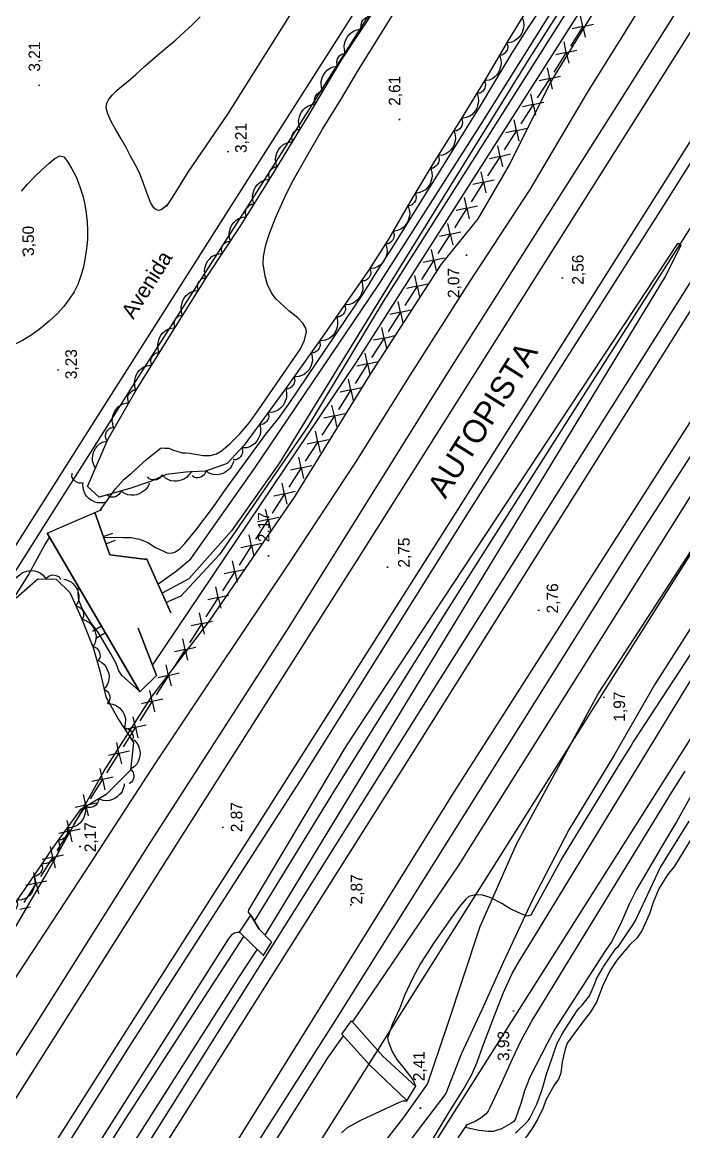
# Model space of a CAD drawing. Extents: x 731654 to 732244, y 4380181 to 4381208.
# Drawn here: x 731731.4 to 731817.4, y 4380380.2 to 4380524.4 of the extents above; entities that cross this region are included whole.
import ezdxf

# ---------------------------------------------------------------- set-up
doc = ezdxf.new("R2010")
doc.units = 0
doc.linetypes.add('DASHED', pattern=[0])
doc.linetypes.add('HIDDEN', pattern=[0])
doc.layers.get('0').update_dxf_attribs({"linetype": 'CONTINUOUS'})
for name, color, linetype in [('1', 7, 'CONTINUOUS'), ('14', 7, 'CONTINUOUS'), ('2', 7, 'CONTINUOUS'), ('24', 7, 'CONTINUOUS'), ('25', 7, 'CONTINUOUS'), ('33', 7, 'CONTINUOUS'), ('39', 7, 'CONTINUOUS'), ('40', 7, 'CONTINUOUS'), ('44', 7, 'CONTINUOUS'), ('48', 7, 'CONTINUOUS'), ('50', 7, 'CONTINUOUS'), ('53', 7, 'CONTINUOUS'), ('8', 7, 'CONTINUOUS'), ('9', 7, 'CONTINUOUS'), ('PATTERN_CLASS', 7, 'CONTINUOUS')]:
    doc.layers.add(name, color=color, linetype=linetype)

msp = doc.modelspace()

# ---------------------------------------------------------------- linework, layer by layer
at = {"layer": '1', "color": 0, "linetype": 'CONTINUOUS'}
for p, q in [((731734.65, 4380458), (731746.71, 4380437.4)), ((731741.96, 4380457.58), (731743.21, 4380458.03)), ((731742.29, 4380456.64), (731743.55, 4380457.09)), ((731741.73, 4380445.91), (731740.58, 4380445.24)), ((731748.89, 4380439.52), (731746.47, 4380445.69)), ((731742.23, 4380445.06), (731741.08, 4380444.38)), ((731759.66, 4380406.16), (731762.74, 4380403.2))]:
    msp.add_line(p, q, dxfattribs=at)
for points in [[(731854.83, 4380665.66), (731847.34, 4380653.67), (731836.62, 4380636.32), (731823.59, 4380615.62), (731813.37, 4380599.75), (731798.78, 4380576.92), (731790.48, 4380563.66), (731779.13, 4380545.71), (731770.01, 4380531.44), (731758.11, 4380512.44), (731752.96, 4380504.9), (731750.91, 4380501.64), (731750.13, 4380500.44)], [(731859.61, 4380659.98), (731852.18, 4380648.29), (731841.24, 4380631.07), (731828.3, 4380610.6), (731818.84, 4380595.56), (731801.87, 4380568.84), (731783.9, 4380540.41), (731763.03, 4380507.62), (731741.55, 4380473.76), (731716.76, 4380434.67), (731700, 4380408.23)], [(731700, 4380405.09), (731708.04, 4380417.79), (731720.98, 4380437.98), (731734.24, 4380458.89), (731746.57, 4380478.36), (731760.46, 4380500.05), (731776.88, 4380525.96), (731787.31, 4380542.46), (731799.33, 4380561.19), (731810.85, 4380579.59), (731823.7, 4380600.09), (731835.74, 4380619.26), (731848.88, 4380639.52), (731861.13, 4380659.03)], [(731750.29, 4380500.66), (731749.84, 4380500.29), (731749.49, 4380500.04), (731749.16, 4380499.92), (731748.84, 4380500.01), (731748.51, 4380500.3), (731748.15, 4380500.91), (731747.76, 4380501.88), (731747.37, 4380502.96), (731747, 4380503.94), (731746.6, 4380504.9), (731746.09, 4380505.91), (731745.51, 4380506.98), (731744.92, 4380508.11), (731744.29, 4380509.26), (731743.6, 4380510.41), (731742.98, 4380511.51), (731742.53, 4380512.48), (731742.33, 4380513.27), (731742.41, 4380513.88), (731742.7, 4380514.4), (731743.14, 4380514.96), (731743.7, 4380515.53), (731744.38, 4380516.09), (731745.2, 4380516.76), (731746.2, 4380517.63), (731747.37, 4380518.69), (731748.71, 4380519.85), (731750.09, 4380521.02), (731751.38, 4380522.12), (731752.53, 4380523.15), (731753.54, 4380524.11), (731754.56, 4380525.09)], [(731731.32, 4380502.44), (731732.12, 4380503.37), (731733.02, 4380504.32), (731733.96, 4380505.21), (731734.87, 4380506.03), (731735.67, 4380506.69), (731736.32, 4380507.05), (731736.83, 4380506.92), (731737.32, 4380506.32), (731737.89, 4380505.36), (731738.46, 4380504.21), (731738.93, 4380503.03), (731739.29, 4380501.86), (731739.55, 4380500.71), (731739.73, 4380499.59), (731739.85, 4380498.48), (731739.91, 4380497.35), (731739.89, 4380496.19), (731739.8, 4380495.01), (731739.62, 4380493.82), (731739.37, 4380492.62), (731739.05, 4380491.44), (731738.65, 4380490.34), (731738.16, 4380489.35), (731737.55, 4380488.42), (731736.82, 4380487.48), (731735.95, 4380486.52), (731734.95, 4380485.56), (731733.85, 4380484.64), (731732.7, 4380483.8), (731731.47, 4380483.06), (731730.17, 4380482.41)], [(731750.73, 4380447.67), (731747.63, 4380454.63), (731747.26, 4380454.65), (731742.8, 4380455.21), (731740.85, 4380460.71)], [(731763.79, 4380404.93), (731762.22, 4380406.57), (731761.14, 4380408.37)], [(731700, 4380313.59), (731758.32, 4380405.41), (731758.75, 4380405.93), (731759, 4380406.1), (731759.33, 4380406.17), (731759.66, 4380406.16)], [(731761.96, 4380403.95), (731761.32, 4380403.05), (731759.59, 4380400.42), (731726.13, 4380347.77), (731720.42, 4380338.6), (731706.33, 4380316.71), (731706.34, 4380316.71), (731700, 4380306.79)], [(731782.51, 4380386.17), (731778.28, 4380390.07), (731774.21, 4380394.64)], [(731772.96, 4380392.92), (731776.59, 4380388.89), (731781.39, 4380384.29)]]:
    msp.add_lwpolyline(points, dxfattribs=at)
at = {"layer": '14', "color": 0, "linetype": 'CONTINUOUS'}
for points in [[(731890.96, 4380638.24), (731873.46, 4380610.4), (731849.88, 4380572.96), (731820.37, 4380526.54), (731800.62, 4380495.25), (731775.15, 4380454.89), (731750.17, 4380415.56), (731726.58, 4380378.33), (731704.44, 4380343.53), (731700, 4380336.54)], [(731700, 4380322.36), (731714.43, 4380345.08), (731733.32, 4380375.02), (731744.82, 4380393.08), (731762.01, 4380420.04), (731787.2, 4380459.75), (731812.97, 4380500.63), (731835.4, 4380536.19), (731865.25, 4380583.42), (731881.52, 4380609.04), (731896.43, 4380632.86)], [(731700, 4380299.34), (731709.73, 4380314.49), (731744.78, 4380370.23), (731782.48, 4380429.97), (731825.22, 4380498.01), (731872.8, 4380573.39), (731905.61, 4380624.96)], [(731700.57, 4380286.32), (731716.75, 4380311.8), (731751.79, 4380366.81), (731787.58, 4380424.44), (731832.13, 4380494.25), (731879.71, 4380569.63), (731912.51, 4380621.17)]]:
    msp.add_lwpolyline(points, dxfattribs=at)
at = {"layer": '2', "color": 0, "linetype": 'CONTINUOUS'}
for p, q in [((731734.65, 4380458), (731741.76, 4380461.11)), ((731748.89, 4380439.52), (731746.71, 4380437.4)), ((731759.66, 4380406.16), (731761.14, 4380408.37)), ((731763.79, 4380404.93), (731762.67, 4380403.09)), ((731772.96, 4380392.92), (731774.21, 4380394.64)), ((731782.56, 4380386.26), (731781.32, 4380384.17)), ((731788.07, 4380379.44), (731789.28, 4380381.23))]:
    msp.add_line(p, q, dxfattribs=at)
at = {"layer": '24', "color": 0, "linetype": 'CONTINUOUS'}
msp.add_lwpolyline([(731818.66, 4380418.88), (731816.15, 4380414.73), (731815.24, 4380413.61), (731814.18, 4380411.87), (731813.43, 4380410.17), (731812.91, 4380408.55), (731811.9, 4380406.34), (731811.24, 4380405.41), (731810.32, 4380404.48), (731808.65, 4380402.55), (731807.77, 4380401.16), (731806.85, 4380399.25), (731806, 4380397.09), (731805.19, 4380395.73), (731803.99, 4380394.19), (731802.23, 4380391.75), (731801.96, 4380390.98), (731801.55, 4380389.32), (731801.38, 4380387.85), (731801.07, 4380387.05), (731800.54, 4380386.27), (731799.42, 4380384.36), (731799.08, 4380383.36), (731798.37, 4380381.81), (731797.59, 4380380.55), (731796.35, 4380378.85)], dxfattribs=at)
at = {"layer": '25', "color": 0, "linetype": 'HIDDEN'}
for points in [[(731876.02, 4380644.56), (731863.89, 4380624.54), (731847.81, 4380599.71), (731832.6, 4380575.56), (731818.53, 4380553.08), (731797.28, 4380519.69), (731779.45, 4380490.88), (731764.84, 4380467.15), (731758.61, 4380458.31), (731753.06, 4380452.1), (731749.6, 4380450.2)], [(731761.59, 4380407.62), (731772.04, 4380424.62), (731786.92, 4380448.44), (731804.64, 4380476.33), (731820.09, 4380500.59), (731839.54, 4380531.11), (731858.12, 4380560.65), (731879.51, 4380594.3), (731900.64, 4380627.34)], [(731700, 4380310.88), (731711.65, 4380329.15), (731744.88, 4380381.96), (731760.22, 4380405.62)]]:
    msp.add_lwpolyline(points, dxfattribs=at)
at = {"layer": '33', "color": 0, "linetype": 'CONTINUOUS'}
for p, q in [((731804.25, 4380523.83), (731803.95, 4380525.21)), ((731804.25, 4380523.83), (731802.64, 4380521.3)), ((731804.25, 4380523.83), (731802.87, 4380523.53)), ((731804.25, 4380523.83), (731805.63, 4380524.14)), ((731804.25, 4380523.83), (731804.56, 4380522.45)), ((731802.1, 4380520.46), (731801.8, 4380521.84)), ((731802.1, 4380520.46), (731800.49, 4380517.93)), ((731802.1, 4380520.46), (731800.72, 4380520.16)), ((731802.1, 4380520.46), (731803.48, 4380520.77)), ((731802.1, 4380520.46), (731802.41, 4380519.08)), ((731799.95, 4380517.09), (731799.64, 4380518.47)), ((731799.95, 4380517.09), (731801.33, 4380517.39)), ((731799.95, 4380517.09), (731798.33, 4380514.56)), ((731799.95, 4380517.09), (731798.57, 4380516.78)), ((731799.95, 4380517.09), (731800.25, 4380515.71)), ((731797.8, 4380513.72), (731797.49, 4380515.1)), ((731797.8, 4380513.72), (731796.18, 4380511.19)), ((731797.8, 4380513.72), (731796.42, 4380513.41)), ((731797.8, 4380513.72), (731799.18, 4380514.02)), ((731797.8, 4380513.72), (731798.1, 4380512.34)), ((731795.64, 4380510.35), (731795.34, 4380511.73)), ((731795.64, 4380510.35), (731794.03, 4380507.82)), ((731795.64, 4380510.35), (731794.26, 4380510.04)), ((731795.64, 4380510.35), (731797.03, 4380510.65)), ((731795.64, 4380510.35), (731795.95, 4380508.96)), ((731793.49, 4380506.97), (731793.19, 4380508.36)), ((731793.49, 4380506.97), (731794.87, 4380507.28)), ((731793.49, 4380506.97), (731791.88, 4380504.45)), ((731793.49, 4380506.97), (731792.11, 4380506.67)), ((731793.49, 4380506.97), (731793.8, 4380505.59)), ((731791.34, 4380503.6), (731791.03, 4380504.98)), ((731791.34, 4380503.6), (731789.73, 4380501.07)), ((731791.34, 4380503.6), (731789.96, 4380503.3)), ((731791.34, 4380503.6), (731792.72, 4380503.91)), ((731791.34, 4380503.6), (731791.64, 4380502.22)), ((731789.19, 4380500.23), (731788.88, 4380501.61)), ((731789.19, 4380500.23), (731787.57, 4380497.7)), ((731789.19, 4380500.23), (731787.81, 4380499.93)), ((731789.19, 4380500.23), (731790.57, 4380500.54)), ((731789.19, 4380500.23), (731789.49, 4380498.85)), ((731787.03, 4380496.86), (731786.73, 4380498.24)), ((731787.03, 4380496.86), (731788.42, 4380497.16)), ((731787.03, 4380496.86), (731785.42, 4380494.33)), ((731787.03, 4380496.86), (731785.65, 4380496.55)), ((731787.03, 4380496.86), (731787.34, 4380495.48)), ((731784.88, 4380493.49), (731784.58, 4380494.87)), ((731784.88, 4380493.49), (731783.27, 4380490.96)), ((731784.88, 4380493.49), (731783.5, 4380493.18)), ((731784.88, 4380493.49), (731786.26, 4380493.79)), ((731784.88, 4380493.49), (731785.19, 4380492.11)), ((731782.73, 4380490.12), (731782.43, 4380491.5)), ((731782.73, 4380490.12), (731781.12, 4380487.59)), ((731782.73, 4380490.12), (731781.35, 4380489.81)), ((731782.73, 4380490.12), (731784.11, 4380490.42)), ((731782.73, 4380490.12), (731783.03, 4380488.74)), ((731780.58, 4380486.74), (731780.27, 4380488.13)), ((731780.58, 4380486.74), (731781.96, 4380487.05)), ((731780.58, 4380486.74), (731778.96, 4380484.22)), ((731780.58, 4380486.74), (731779.2, 4380486.44)), ((731780.58, 4380486.74), (731780.88, 4380485.36)), ((731778.43, 4380483.37), (731778.12, 4380484.75)), ((731778.43, 4380483.37), (731776.81, 4380480.84)), ((731778.43, 4380483.37), (731777.04, 4380483.07)), ((731778.43, 4380483.37), (731779.81, 4380483.68)), ((731778.43, 4380483.37), (731778.73, 4380481.99)), ((731776.27, 4380480), (731775.97, 4380481.38)), ((731776.27, 4380480), (731774.66, 4380477.47)), ((731776.27, 4380480), (731774.89, 4380479.7)), ((731776.27, 4380480), (731777.65, 4380480.31)), ((731776.27, 4380480), (731776.58, 4380478.62)), ((731774.12, 4380476.63), (731773.82, 4380478.01)), ((731774.12, 4380476.63), (731775.5, 4380476.94)), ((731774.12, 4380476.63), (731772.51, 4380474.1)), ((731774.12, 4380476.63), (731772.74, 4380476.33)), ((731774.12, 4380476.63), (731774.43, 4380475.25)), ((731771.97, 4380473.26), (731771.66, 4380474.64)), ((731771.97, 4380473.26), (731770.35, 4380470.73)), ((731771.97, 4380473.26), (731770.59, 4380472.95)), ((731771.97, 4380473.26), (731773.35, 4380473.56)), ((731771.97, 4380473.26), (731772.27, 4380471.88)), ((731769.82, 4380469.89), (731769.51, 4380471.27)), ((731769.82, 4380469.89), (731768.2, 4380467.36)), ((731769.82, 4380469.89), (731768.43, 4380469.58)), ((731769.82, 4380469.89), (731771.2, 4380470.19)), ((731769.82, 4380469.89), (731770.12, 4380468.51)), ((731767.66, 4380466.52), (731767.36, 4380467.9)), ((731767.66, 4380466.52), (731766.05, 4380463.99)), ((731767.66, 4380466.52), (731766.28, 4380466.21)), ((731767.66, 4380466.52), (731769.04, 4380466.82)), ((731767.66, 4380466.52), (731767.97, 4380465.13)), ((731765.51, 4380463.14), (731765.21, 4380464.53)), ((731765.51, 4380463.14), (731763.9, 4380460.62)), ((731765.51, 4380463.14), (731764.13, 4380462.84)), ((731765.51, 4380463.14), (731766.89, 4380463.45)), ((731765.51, 4380463.14), (731765.82, 4380461.76)), ((731763.36, 4380459.77), (731763.05, 4380461.15)), ((731763.36, 4380459.77), (731761.74, 4380457.24)), ((731763.36, 4380459.77), (731761.98, 4380459.47)), ((731763.36, 4380459.77), (731764.74, 4380460.08)), ((731763.36, 4380459.77), (731763.66, 4380458.39)), ((731761.21, 4380456.4), (731760.9, 4380457.78)), ((731761.21, 4380456.4), (731759.59, 4380453.87)), ((731761.21, 4380456.4), (731759.83, 4380456.1)), ((731761.21, 4380456.4), (731762.59, 4380456.71)), ((731761.21, 4380456.4), (731761.51, 4380455.02)), ((731759.05, 4380453.03), (731758.75, 4380454.41)), ((731759.05, 4380453.03), (731757.44, 4380450.5)), ((731759.05, 4380453.03), (731757.67, 4380452.72)), ((731759.05, 4380453.03), (731760.43, 4380453.33)), ((731759.05, 4380453.03), (731759.36, 4380451.65)), ((731756.9, 4380449.66), (731756.6, 4380451.04)), ((731756.9, 4380449.66), (731755.29, 4380447.13)), ((731756.9, 4380449.66), (731755.52, 4380449.35)), ((731756.9, 4380449.66), (731758.28, 4380449.96)), ((731756.9, 4380449.66), (731757.21, 4380448.28)), ((731754.75, 4380446.29), (731754.44, 4380447.67)), ((731754.75, 4380446.29), (731753.14, 4380443.76)), ((731754.75, 4380446.29), (731753.37, 4380445.98)), ((731754.75, 4380446.29), (731756.13, 4380446.59)), ((731754.75, 4380446.29), (731755.05, 4380444.91)), ((731752.6, 4380442.91), (731752.29, 4380444.29)), ((731752.6, 4380442.91), (731750.99, 4380440.38)), ((731752.6, 4380442.91), (731751.22, 4380442.61)), ((731752.6, 4380442.91), (731753.98, 4380443.22)), ((731752.6, 4380442.91), (731752.91, 4380441.53)), ((731750.45, 4380439.54), (731750.14, 4380440.92)), ((731750.45, 4380439.54), (731748.84, 4380437.01)), ((731750.45, 4380439.54), (731749.07, 4380439.23)), ((731750.45, 4380439.54), (731751.83, 4380439.85)), ((731750.45, 4380439.54), (731750.76, 4380438.16)), ((731748.3, 4380436.17), (731747.99, 4380437.55)), ((731748.3, 4380436.17), (731746.69, 4380433.64)), ((731748.3, 4380436.17), (731746.92, 4380435.86)), ((731748.3, 4380436.17), (731749.68, 4380436.47)), ((731748.3, 4380436.17), (731748.61, 4380434.79)), ((731746.15, 4380432.79), (731745.85, 4380434.17)), ((731746.15, 4380432.79), (731744.54, 4380430.26)), ((731746.15, 4380432.79), (731744.77, 4380432.49)), ((731746.15, 4380432.79), (731747.53, 4380433.1)), ((731746.15, 4380432.79), (731746.46, 4380431.41)), ((731744, 4380429.42), (731742.39, 4380426.89)), ((731744, 4380429.42), (731742.62, 4380429.11)), ((731744, 4380429.42), (731743.7, 4380430.8)), ((731744, 4380429.42), (731745.38, 4380429.72)), ((731744, 4380429.42), (731744.31, 4380428.04)), ((731741.85, 4380426.05), (731741.55, 4380427.43)), ((731741.85, 4380426.05), (731740.24, 4380423.51)), ((731741.85, 4380426.05), (731740.47, 4380425.74)), ((731741.85, 4380426.05), (731743.23, 4380426.35)), ((731741.85, 4380426.05), (731742.16, 4380424.66)), ((731739.71, 4380422.67), (731739.4, 4380424.05)), ((731739.71, 4380422.67), (731738.09, 4380420.14)), ((731739.71, 4380422.67), (731738.32, 4380422.37)), ((731739.71, 4380422.67), (731741.09, 4380422.98)), ((731739.71, 4380422.67), (731740.01, 4380421.29)), ((731737.56, 4380419.3), (731735.94, 4380416.77)), ((731737.56, 4380419.3), (731736.18, 4380418.99)), ((731737.56, 4380419.3), (731737.25, 4380420.68)), ((731737.56, 4380419.3), (731738.94, 4380419.6)), ((731737.56, 4380419.3), (731737.86, 4380417.92)), ((731735.41, 4380415.92), (731735.1, 4380417.3)), ((731735.41, 4380415.92), (731733.8, 4380413.39)), ((731735.41, 4380415.92), (731734.03, 4380415.62)), ((731735.41, 4380415.92), (731736.79, 4380416.23)), ((731735.41, 4380415.92), (731735.71, 4380414.54)), ((731733.26, 4380412.55), (731732.95, 4380413.93)), ((731733.26, 4380412.55), (731731.65, 4380410.02)), ((731733.26, 4380412.55), (731731.88, 4380412.24)), ((731733.26, 4380412.55), (731734.64, 4380412.86)), ((731733.26, 4380412.55), (731733.56, 4380411.17)), ((731731.11, 4380409.18), (731732.49, 4380409.48))]:
    msp.add_line(p, q, dxfattribs=at)
at = {"layer": '39', "color": 0, "linetype": 'CONTINUOUS'}
msp.add_lwpolyline([(732138.29, 4380958.72), (732084.2, 4380873.63), (732030.91, 4380789.25), (731976.5, 4380705.14), (731922.83, 4380620.78), (731869.45, 4380536.25), (731815.74, 4380451.33), (731762.28, 4380366.57), (731709.68, 4380281.67), (731700, 4380266.52)], dxfattribs=at)
at = {"layer": '40', "color": 0, "linetype": 'CONTINUOUS'}
msp.add_lwpolyline([(732168.46, 4380994.14), (732149.24, 4380954.55), (731700, 4380244.54)], dxfattribs=at)
at = {"layer": '44', "color": 0, "linetype": 'CONTINUOUS'}
for points in [[(731749.05, 4380451.39), (731751.47, 4380453.11), (731753.33, 4380454.69), (731761.61, 4380466.43), (731777.75, 4380490.34), (731791.17, 4380511.39), (731803.02, 4380530.34), (731816.01, 4380550.67), (731831.72, 4380575.16), (731837.09, 4380583.8), (731846.8, 4380599.98), (731858.51, 4380618.17), (731870.64, 4380637.5), (731885.06, 4380662.49), (731888.04, 4380665.81)], [(731888.04, 4380665.81), (731889.47, 4380664.52), (731887.9, 4380660.51), (731864.48, 4380622.99), (731840.78, 4380586.57), (731822.93, 4380558.22), (731814.44, 4380545.11), (731806.02, 4380531.94), (731791.31, 4380508.6), (731778.32, 4380488.12), (731768.52, 4380471.87), (731757.04, 4380455.26), (731752.05, 4380449.82), (731750.05, 4380448.96)], [(731880.49, 4380646.05), (731880.48, 4380646.03), (731880.2, 4380645.61), (731878.47, 4380642.85), (731774.79, 4380480.24), (731748.35, 4380440.89)], [(731774.34, 4380394.49), (731788.19, 4380414.9), (731789.52, 4380417.1), (731852.41, 4380517.14), (731857.45, 4380525.64), (731859.28, 4380529.02), (731862.57, 4380534.8), (731864.78, 4380538.44), (731873.15, 4380551.71), (731879.93, 4380562.92), (731882.33, 4380567.09), (731885.9, 4380572.98), (731887.86, 4380576.09), (731889.8, 4380579), (731908.7, 4380607.69), (731916.95, 4380619.61), (731916.93, 4380619.39)], [(731741.99, 4380457.48), (731744.59, 4380457.44), (731745.09, 4380457.46), (731745.59, 4380457.46), (731746.68, 4380457.23), (731747.74, 4380456.8), (731748.76, 4380456.17), (731750.27, 4380455.44), (731750.84, 4380455.42), (731751.32, 4380455.58), (731751.95, 4380456.01), (731752.57, 4380456.69), (731753.96, 4380458.42), (731756.27, 4380461.42), (731757.84, 4380463.67), (731763.08, 4380470.87), (731764.72, 4380472.91), (731766.01, 4380474.75), (731775.8, 4380489.25), (731777.32, 4380491.69), (731779.52, 4380495.11), (731790.95, 4380513.53), (731792.67, 4380516.46), (731795.02, 4380520.32), (731796.99, 4380523.41), (731815.81, 4380551.82)], [(731741.61, 4380461.05), (731743.55, 4380463.78), (731744.66, 4380465.04), (731745.61, 4380465.82), (731747.62, 4380467.63), (731749.46, 4380469.1), (731749.96, 4380469.04), (731750.49, 4380469.04), (731750.95, 4380468.82), (731752.2, 4380468.44), (731752.7, 4380468.44), (731753.21, 4380468.4), (731754.95, 4380468.09), (731755.84, 4380468.09), (731756.68, 4380468.31), (731757.33, 4380468.71), (731758.41, 4380469.61), (731759.69, 4380470.9), (731760.94, 4380472.39), (731762.12, 4380474.04), (731767.56, 4380481.96), (731768.09, 4380483.08), (731768.37, 4380484.16), (731768.26, 4380484.66), (731767.88, 4380485.31), (731767.22, 4380485.98), (731766.05, 4380486.92), (731764.37, 4380488.44), (731763.79, 4380489.25), (731763.27, 4380490.33), (731762.97, 4380491.42), (731762.72, 4380493.01), (731762.78, 4380493.98), (731763.07, 4380495.48), (731763.55, 4380496.96), (731764.39, 4380499.06), (731765.7, 4380502.08), (731766.68, 4380503.94), (731768.29, 4380506.83), (731770.45, 4380510.5), (731772.79, 4380514.29), (731774.98, 4380517.98), (731782.68, 4380530.42)], [(731761.14, 4380408.37), (731760.97, 4380408.59), (731760.83, 4380408.78), (731760.86, 4380409.07), (731773.34, 4380430.05), (731774.94, 4380432.51), (731816.6, 4380495.63), (731816.89, 4380495.66), (731816.98, 4380495.37), (731814.96, 4380491.35), (731762.96, 4380405.79)], [(731700, 4380400.16), (731712.96, 4380421.25), (731714.59, 4380424.08), (731719.95, 4380433.02), (731721.5, 4380435.38), (731728.52, 4380446.48), (731730.22, 4380449.35), (731732.19, 4380452.53), (731733.37, 4380454.69), (731734.37, 4380456.5), (731734.96, 4380457.46)], [(731746.64, 4380437.52), (731744.42, 4380439.46), (731744, 4380440.12), (731743.63, 4380441.09), (731742.95, 4380442.34), (731741.36, 4380445.06), (731740.36, 4380446.42), (731739.23, 4380448.21), (731738.79, 4380449.3), (731738.68, 4380450.14), (731738.69, 4380450.86)], [(731820.52, 4380445.79), (731810.78, 4380430.89), (731810.51, 4380430.44), (731809.08, 4380428.19), (731801.82, 4380416.27), (731801.56, 4380415.83), (731800.84, 4380414.5), (731797.49, 4380408.37), (731797, 4380408.23), (731796.52, 4380408.41), (731794.82, 4380409.19), (731793.74, 4380409.9), (731792.21, 4380410.69), (731791.2, 4380410.98), (731790.32, 4380411.01), (731789.44, 4380410.82), (731789.05, 4380410.48), (731788.26, 4380409.56), (731787.12, 4380407.96), (731784.91, 4380404.77), (731783.18, 4380402.09), (731782.18, 4380400.25), (731781.09, 4380397.96), (731780.42, 4380396.19), (731779.5, 4380394.16), (731778.88, 4380392.38), (731778.99, 4380391.89), (731779.47, 4380390.66), (731780.09, 4380389.63), (731780.99, 4380388.51), (731782.21, 4380386.92), (731782.5, 4380386.18)], [(731784.71, 4380379.21), (731786.92, 4380382.88), (731788.71, 4380385.67), (731789.83, 4380387.67), (731790.52, 4380389.27), (731791.27, 4380391.38), (731792.63, 4380395), (731793.96, 4380398.32), (731795.08, 4380400.79), (731796.02, 4380402.44), (731797.61, 4380405.05), (731822.68, 4380446.14)], [(731817.48, 4380427.08), (731815.75, 4380424.36), (731797.75, 4380394.92), (731796.19, 4380392.04), (731795.07, 4380389.69), (731793.72, 4380386.67), (731792.13, 4380383.27), (731791.94, 4380382.92), (731791.93, 4380382.92), (731791.64, 4380382.52), (731791.03, 4380382.04), (731790.27, 4380381.58), (731789.22, 4380381.14)], [(731818.32, 4380423.92), (731816.41, 4380420.5), (731814.84, 4380417.92), (731811.22, 4380411.73), (731810.26, 4380409.79), (731809.13, 4380407.23), (731807.96, 4380404.92), (731807.11, 4380403.65), (731800.62, 4380393.57), (731799.66, 4380391.78), (731797.37, 4380387.32), (731796.66, 4380385.56), (731796.25, 4380384.06), (731795.51, 4380381.91), (731795.3, 4380381.58), (731795.29, 4380381.58), (731794.88, 4380381.29), (731793.67, 4380380.6), (731792.59, 4380380.29), (731791.95, 4380380.27), (731790.72, 4380380.4), (731788.98, 4380380.79)], [(731795.52, 4380380.11), (731795.7, 4380380.27), (731796.84, 4380381.37), (731797.17, 4380381.76), (731797.35, 4380382.01), (731798.01, 4380383.32), (731798.27, 4380383.81), (731798.88, 4380385.48), (731799.11, 4380386.16), (731799.48, 4380387.6), (731799.78, 4380388.46), (731800.92, 4380391.73), (731801.25, 4380392.35), (731801.53, 4380392.87), (731803.44, 4380395.86), (731803.76, 4380396.3), (731804.18, 4380396.69), (731805.12, 4380397.91), (731805.33, 4380398.39), (731805.79, 4380399.48), (731806, 4380400.1), (731806.8, 4380401.44), (731806.9, 4380401.63), (731808.53, 4380404.03), (731808.9, 4380404.37), (731809.09, 4380404.64), (731810.4, 4380406.59), (731810.71, 4380407.05), (731811.09, 4380407.69), (731814.35, 4380414.62), (731814.67, 4380415.12), (731815.07, 4380415.78), (731818.05, 4380420.59)], [(731740.19, 4380340.62), (731771.14, 4380389.84), (731773.15, 4380392.71)], [(731781.36, 4380384.23), (731780.85, 4380384.23), (731780.39, 4380384.02), (731775.35, 4380381.71), (731773.65, 4380380.76), (731772.89, 4380380.08)]]:
    msp.add_lwpolyline(points, dxfattribs=at)
at = {"layer": '53', "color": 0, "linetype": 'CONTINUOUS'}
for points in [[(731773.44, 4380520.3), (731773.34, 4380520.51), (731773.28, 4380520.87), (731773.25, 4380521.29), (731773.3, 4380521.61), (731773.39, 4380521.91), (731773.5, 4380522.22), (731773.67, 4380522.52), (731773.91, 4380522.81), (731774.2, 4380523.07), (731774.53, 4380523.27), (731774.94, 4380523.42), (731775.3, 4380523.48), (731775.55, 4380523.47), (731775.47, 4380523.74), (731775.44, 4380524.03), (731775.48, 4380524.24), (731775.54, 4380524.44), (731775.68, 4380524.65), (731775.84, 4380524.82), (731776.04, 4380524.97), (731776.23, 4380525.07), (731776.44, 4380525.07), (731776.6, 4380525.07)], [(731796.35, 4380524.99), (731796.46, 4380524.78), (731796.53, 4380524.42), (731796.58, 4380524), (731796.54, 4380523.69), (731796.45, 4380523.37), (731796.36, 4380523.07), (731796.2, 4380522.76), (731795.97, 4380522.46), (731795.69, 4380522.19), (731795.37, 4380521.98), (731794.96, 4380521.81), (731794.6, 4380521.74), (731794.35, 4380521.74), (731794.44, 4380521.48), (731794.49, 4380521.19), (731794.45, 4380520.98), (731794.4, 4380520.78), (731794.26, 4380520.55), (731794.11, 4380520.39), (731793.92, 4380520.22), (731793.73, 4380520.12), (731793.52, 4380520.11), (731793.37, 4380520.1)], [(731770.49, 4380515.4), (731770.38, 4380515.61), (731770.3, 4380515.97), (731770.24, 4380516.38), (731770.28, 4380516.7), (731770.36, 4380517.01), (731770.45, 4380517.32), (731770.61, 4380517.63), (731770.83, 4380517.93), (731771.1, 4380518.21), (731771.43, 4380518.43), (731771.83, 4380518.59), (731772.19, 4380518.67), (731772.43, 4380518.68), (731772.34, 4380518.94), (731772.29, 4380519.23), (731772.33, 4380519.44), (731772.38, 4380519.64), (731772.51, 4380519.87), (731772.65, 4380520.03), (731772.84, 4380520.2), (731773.04, 4380520.31), (731773.24, 4380520.32), (731773.4, 4380520.33)], [(731793.4, 4380520.08), (731793.51, 4380519.88), (731793.59, 4380519.52), (731793.65, 4380519.1), (731793.61, 4380518.79), (731793.53, 4380518.47), (731793.44, 4380518.17), (731793.28, 4380517.85), (731793.06, 4380517.56), (731792.79, 4380517.27), (731792.47, 4380517.06), (731792.07, 4380516.89), (731791.71, 4380516.81), (731791.46, 4380516.81), (731791.55, 4380516.54), (731791.6, 4380516.26), (731791.57, 4380516.05), (731791.52, 4380515.84), (731791.39, 4380515.62), (731791.24, 4380515.45), (731791.05, 4380515.28), (731790.86, 4380515.18), (731790.66, 4380515.17), (731790.5, 4380515.16)], [(731767.58, 4380510.48), (731767.47, 4380510.68), (731767.39, 4380511.04), (731767.33, 4380511.46), (731767.37, 4380511.77), (731767.45, 4380512.09), (731767.54, 4380512.39), (731767.7, 4380512.71), (731767.92, 4380513), (731768.19, 4380513.29), (731768.52, 4380513.5), (731768.92, 4380513.67), (731769.28, 4380513.75), (731769.52, 4380513.75), (731769.44, 4380514.01), (731769.38, 4380514.3), (731769.42, 4380514.51), (731769.47, 4380514.72), (731769.6, 4380514.94), (731769.75, 4380515.11), (731769.94, 4380515.28), (731770.13, 4380515.38), (731770.33, 4380515.39), (731770.49, 4380515.4)], [(731790.47, 4380515.17), (731790.58, 4380514.96), (731790.66, 4380514.6), (731790.71, 4380514.19), (731790.67, 4380513.87), (731790.58, 4380513.56), (731790.49, 4380513.25), (731790.32, 4380512.94), (731790.1, 4380512.65), (731789.82, 4380512.37), (731789.5, 4380512.16), (731789.09, 4380512), (731788.73, 4380511.92), (731788.48, 4380511.92), (731788.57, 4380511.66), (731788.62, 4380511.37), (731788.58, 4380511.16), (731788.53, 4380510.96), (731788.4, 4380510.73), (731788.25, 4380510.57), (731788.05, 4380510.4), (731787.86, 4380510.3), (731787.66, 4380510.29), (731787.5, 4380510.28)], [(731764.57, 4380505.61), (731764.46, 4380505.82), (731764.39, 4380506.18), (731764.34, 4380506.6), (731764.38, 4380506.91), (731764.47, 4380507.22), (731764.56, 4380507.53), (731764.72, 4380507.84), (731764.95, 4380508.13), (731765.23, 4380508.41), (731765.55, 4380508.62), (731765.96, 4380508.78), (731766.32, 4380508.86), (731766.56, 4380508.86), (731766.48, 4380509.12), (731766.43, 4380509.41), (731766.47, 4380509.62), (731766.52, 4380509.82), (731766.66, 4380510.04), (731766.8, 4380510.21), (731767, 4380510.37), (731767.19, 4380510.48), (731767.39, 4380510.48), (731767.55, 4380510.49)], [(731787.48, 4380510.3), (731787.58, 4380510.09), (731787.65, 4380509.73), (731787.7, 4380509.31), (731787.65, 4380508.99), (731787.56, 4380508.68), (731787.47, 4380508.38), (731787.3, 4380508.07), (731787.07, 4380507.78), (731786.79, 4380507.51), (731786.46, 4380507.3), (731786.05, 4380507.14), (731785.69, 4380507.07), (731785.45, 4380507.07), (731785.53, 4380506.81), (731785.57, 4380506.52), (731785.53, 4380506.31), (731785.48, 4380506.11), (731785.34, 4380505.89), (731785.19, 4380505.72), (731784.99, 4380505.56), (731784.8, 4380505.46), (731784.6, 4380505.46), (731784.44, 4380505.45)], [(731761.56, 4380500.75), (731761.45, 4380500.96), (731761.38, 4380501.32), (731761.34, 4380501.74), (731761.38, 4380502.05), (731761.46, 4380502.36), (731761.56, 4380502.67), (731761.73, 4380502.97), (731761.96, 4380503.27), (731762.23, 4380503.54), (731762.56, 4380503.75), (731762.97, 4380503.91), (731763.33, 4380503.98), (731763.58, 4380503.98), (731763.49, 4380504.24), (731763.45, 4380504.53), (731763.49, 4380504.74), (731763.54, 4380504.95), (731763.68, 4380505.17), (731763.83, 4380505.33), (731764.02, 4380505.49), (731764.22, 4380505.6), (731764.42, 4380505.6), (731764.58, 4380505.61)], [(731784.45, 4380505.45), (731784.56, 4380505.24), (731784.63, 4380504.88), (731784.68, 4380504.46), (731784.64, 4380504.15), (731784.56, 4380503.84), (731784.47, 4380503.53), (731784.31, 4380503.22), (731784.08, 4380502.92), (731783.81, 4380502.64), (731783.48, 4380502.43), (731783.08, 4380502.27), (731782.72, 4380502.19), (731782.47, 4380502.19), (731782.56, 4380501.93), (731782.6, 4380501.64), (731782.57, 4380501.43), (731782.52, 4380501.23), (731782.38, 4380501), (731782.23, 4380500.84), (731782.04, 4380500.67), (731781.85, 4380500.57), (731781.65, 4380500.56), (731781.49, 4380500.55)], [(731758.54, 4380495.89), (731758.44, 4380496.1), (731758.37, 4380496.46), (731758.32, 4380496.88), (731758.36, 4380497.19), (731758.45, 4380497.5), (731758.54, 4380497.81), (731758.71, 4380498.11), (731758.94, 4380498.41), (731759.22, 4380498.68), (731759.55, 4380498.89), (731759.95, 4380499.05), (731760.31, 4380499.12), (731760.56, 4380499.12), (731760.48, 4380499.38), (731760.43, 4380499.67), (731760.47, 4380499.88), (731760.52, 4380500.09), (731760.66, 4380500.31), (731760.81, 4380500.47), (731761, 4380500.63), (731761.2, 4380500.74), (731761.4, 4380500.74), (731761.56, 4380500.75)], [(731781.5, 4380500.54), (731781.62, 4380500.34), (731781.7, 4380499.98), (731781.76, 4380499.56), (731781.72, 4380499.25), (731781.65, 4380498.93), (731781.56, 4380498.63), (731781.4, 4380498.31), (731781.18, 4380498.01), (731780.92, 4380497.73), (731780.59, 4380497.51), (731780.19, 4380497.34), (731779.84, 4380497.26), (731779.59, 4380497.25), (731779.68, 4380496.99), (731779.73, 4380496.7), (731779.7, 4380496.49), (731779.66, 4380496.29), (731779.53, 4380496.06), (731779.38, 4380495.89), (731779.19, 4380495.72), (731779, 4380495.61), (731778.8, 4380495.6), (731778.64, 4380495.59)], [(731755.31, 4380491.17), (731755.21, 4380491.38), (731755.15, 4380491.74), (731755.12, 4380492.16), (731755.17, 4380492.47), (731755.27, 4380492.78), (731755.37, 4380493.08), (731755.55, 4380493.39), (731755.79, 4380493.67), (731756.07, 4380493.94), (731756.41, 4380494.14), (731756.82, 4380494.28), (731757.18, 4380494.34), (731757.43, 4380494.33), (731757.35, 4380494.6), (731757.32, 4380494.89), (731757.36, 4380495.1), (731757.42, 4380495.3), (731757.57, 4380495.52), (731757.72, 4380495.68), (731757.92, 4380495.83), (731758.12, 4380495.93), (731758.32, 4380495.93), (731758.48, 4380495.93)], [(731778.62, 4380495.6), (731778.72, 4380495.4), (731778.79, 4380495.03), (731778.83, 4380494.62), (731778.78, 4380494.3), (731778.69, 4380493.99), (731778.59, 4380493.69), (731778.42, 4380493.38), (731778.19, 4380493.09), (731777.91, 4380492.82), (731777.58, 4380492.61), (731777.17, 4380492.46), (731776.81, 4380492.39), (731776.57, 4380492.39), (731776.65, 4380492.13), (731776.69, 4380491.84), (731776.65, 4380491.63), (731776.59, 4380491.43), (731776.45, 4380491.21), (731776.3, 4380491.05), (731776.11, 4380490.89), (731775.91, 4380490.78), (731775.71, 4380490.78), (731775.55, 4380490.78)], [(731752.29, 4380486.31), (731752.18, 4380486.52), (731752.11, 4380486.88), (731752.07, 4380487.3), (731752.11, 4380487.61), (731752.2, 4380487.92), (731752.29, 4380488.23), (731752.46, 4380488.54), (731752.69, 4380488.83), (731752.97, 4380489.1), (731753.3, 4380489.31), (731753.71, 4380489.47), (731754.07, 4380489.54), (731754.31, 4380489.54), (731754.23, 4380489.8), (731754.19, 4380490.09), (731754.22, 4380490.3), (731754.28, 4380490.5), (731754.42, 4380490.72), (731754.57, 4380490.89), (731754.76, 4380491.05), (731754.96, 4380491.15), (731755.16, 4380491.16), (731755.32, 4380491.16)], [(731775.5, 4380490.81), (731775.59, 4380490.6), (731775.64, 4380490.23), (731775.67, 4380489.81), (731775.61, 4380489.5), (731775.51, 4380489.2), (731775.4, 4380488.9), (731775.21, 4380488.6), (731774.97, 4380488.32), (731774.68, 4380488.06), (731774.34, 4380487.87), (731773.92, 4380487.73), (731773.56, 4380487.68), (731773.31, 4380487.69), (731773.38, 4380487.42), (731773.41, 4380487.13), (731773.37, 4380486.92), (731773.3, 4380486.72), (731773.15, 4380486.51), (731772.99, 4380486.35), (731772.79, 4380486.2), (731772.59, 4380486.11), (731772.39, 4380486.11), (731772.23, 4380486.12)], [(731749.25, 4380481.46), (731749.15, 4380481.67), (731749.08, 4380482.03), (731749.03, 4380482.45), (731749.08, 4380482.76), (731749.17, 4380483.07), (731749.26, 4380483.38), (731749.43, 4380483.69), (731749.66, 4380483.98), (731749.94, 4380484.25), (731750.27, 4380484.46), (731750.67, 4380484.62), (731751.04, 4380484.69), (731751.28, 4380484.69), (731751.2, 4380484.95), (731751.16, 4380485.24), (731751.19, 4380485.45), (731751.25, 4380485.65), (731751.39, 4380485.87), (731751.54, 4380486.04), (731751.73, 4380486.2), (731751.93, 4380486.3), (731752.13, 4380486.3), (731752.29, 4380486.31)], [(731772.23, 4380486.11), (731772.33, 4380485.9), (731772.38, 4380485.54), (731772.4, 4380485.12), (731772.34, 4380484.8), (731772.24, 4380484.5), (731772.12, 4380484.2), (731771.94, 4380483.9), (731771.69, 4380483.62), (731771.4, 4380483.36), (731771.06, 4380483.17), (731770.65, 4380483.04), (731770.28, 4380482.99), (731770.03, 4380483), (731770.1, 4380482.73), (731770.13, 4380482.45), (731770.08, 4380482.24), (731770.02, 4380482.04), (731769.87, 4380481.82), (731769.71, 4380481.67), (731769.5, 4380481.52), (731769.3, 4380481.43), (731769.1, 4380481.43), (731768.94, 4380481.43)], [(731746.22, 4380476.61), (731746.12, 4380476.82), (731746.05, 4380477.18), (731746, 4380477.6), (731746.04, 4380477.91), (731746.13, 4380478.22), (731746.23, 4380478.53), (731746.4, 4380478.84), (731746.63, 4380479.13), (731746.91, 4380479.4), (731747.24, 4380479.61), (731747.64, 4380479.77), (731748, 4380479.84), (731748.25, 4380479.84), (731748.17, 4380480.1), (731748.12, 4380480.39), (731748.16, 4380480.6), (731748.22, 4380480.8), (731748.35, 4380481.02), (731748.51, 4380481.19), (731748.7, 4380481.35), (731748.89, 4380481.45), (731749.1, 4380481.45), (731749.25, 4380481.46)], [(731768.96, 4380481.42), (731769.06, 4380481.21), (731769.1, 4380480.84), (731769.12, 4380480.42), (731769.05, 4380480.11), (731768.95, 4380479.81), (731768.83, 4380479.51), (731768.64, 4380479.21), (731768.39, 4380478.93), (731768.1, 4380478.68), (731767.76, 4380478.49), (731767.34, 4380478.36), (731766.97, 4380478.32), (731766.73, 4380478.33), (731766.79, 4380478.07), (731766.82, 4380477.78), (731766.77, 4380477.57), (731766.7, 4380477.37), (731766.55, 4380477.16), (731766.39, 4380477), (731766.18, 4380476.86), (731765.98, 4380476.77), (731765.78, 4380476.78), (731765.62, 4380476.78)], [(731743.37, 4380471.65), (731743.26, 4380471.86), (731743.18, 4380472.22), (731743.11, 4380472.63), (731743.15, 4380472.95), (731743.22, 4380473.26), (731743.31, 4380473.57), (731743.46, 4380473.88), (731743.68, 4380474.18), (731743.95, 4380474.47), (731744.27, 4380474.69), (731744.67, 4380474.86), (731745.03, 4380474.94), (731745.28, 4380474.95), (731745.19, 4380475.21), (731745.13, 4380475.5), (731745.16, 4380475.71), (731745.21, 4380475.91), (731745.34, 4380476.14), (731745.48, 4380476.31), (731745.67, 4380476.48), (731745.86, 4380476.59), (731746.06, 4380476.6), (731746.22, 4380476.61)], [(731765.62, 4380476.78), (731765.71, 4380476.56), (731765.75, 4380476.2), (731765.77, 4380475.78), (731765.7, 4380475.47), (731765.59, 4380475.17), (731765.47, 4380474.87), (731765.28, 4380474.57), (731765.03, 4380474.3), (731764.73, 4380474.04), (731764.39, 4380473.86), (731763.97, 4380473.73), (731763.61, 4380473.69), (731763.36, 4380473.71), (731763.43, 4380473.44), (731763.45, 4380473.15), (731763.4, 4380472.94), (731763.33, 4380472.75), (731763.17, 4380472.54), (731763.01, 4380472.38), (731762.8, 4380472.23), (731762.6, 4380472.15), (731762.4, 4380472.16), (731762.24, 4380472.16)], [(731740.94, 4380466.48), (731740.8, 4380466.67), (731740.68, 4380467.02), (731740.57, 4380467.43), (731740.57, 4380467.74), (731740.61, 4380468.06), (731740.65, 4380468.38), (731740.77, 4380468.71), (731740.96, 4380469.03), (731741.19, 4380469.35), (731741.48, 4380469.6), (731741.86, 4380469.82), (731742.21, 4380469.94), (731742.45, 4380469.98), (731742.33, 4380470.23), (731742.24, 4380470.51), (731742.25, 4380470.72), (731742.27, 4380470.93), (731742.37, 4380471.17), (731742.5, 4380471.35), (731742.66, 4380471.54), (731742.84, 4380471.68), (731743.04, 4380471.71), (731743.2, 4380471.74)], [(731762.24, 4380472.16), (731762.33, 4380471.95), (731762.37, 4380471.58), (731762.39, 4380471.16), (731762.32, 4380470.85), (731762.21, 4380470.55), (731762.09, 4380470.25), (731761.9, 4380469.96), (731761.64, 4380469.68), (731761.35, 4380469.43), (731761, 4380469.25), (731760.59, 4380469.12), (731760.22, 4380469.08), (731759.97, 4380469.1), (731760.04, 4380468.83), (731760.06, 4380468.54), (731760, 4380468.33), (731759.93, 4380468.14), (731759.78, 4380467.93), (731759.62, 4380467.77), (731759.41, 4380467.63), (731759.21, 4380467.54), (731759.01, 4380467.55), (731758.85, 4380467.56)], [(731758.88, 4380467.37), (731758.84, 4380467.14), (731758.67, 4380466.81), (731758.44, 4380466.46), (731758.22, 4380466.24), (731757.95, 4380466.05), (731757.69, 4380465.87), (731757.36, 4380465.73), (731757, 4380465.65), (731756.61, 4380465.6), (731756.23, 4380465.65), (731755.81, 4380465.77), (731755.49, 4380465.94), (731755.29, 4380466.1), (731755.19, 4380465.84), (731755.05, 4380465.59), (731754.89, 4380465.45), (731754.72, 4380465.32), (731754.47, 4380465.24), (731754.25, 4380465.2), (731754, 4380465.19), (731753.79, 4380465.23), (731753.62, 4380465.36), (731753.5, 4380465.45)], [(731742.21, 4380462.02), (731741.99, 4380461.95), (731741.62, 4380461.94), (731741.2, 4380461.96), (731740.9, 4380462.06), (731740.61, 4380462.2), (731740.32, 4380462.34), (731740.05, 4380462.56), (731739.79, 4380462.83), (731739.57, 4380463.15), (731739.42, 4380463.51), (731739.33, 4380463.94), (731739.32, 4380464.31), (731739.36, 4380464.55), (731739.09, 4380464.51), (731738.8, 4380464.51), (731738.59, 4380464.59), (731738.4, 4380464.67), (731738.21, 4380464.85), (731738.07, 4380465.02), (731737.94, 4380465.24), (731737.87, 4380465.45), (731737.9, 4380465.65), (731737.92, 4380465.81)], [(731753.39, 4380466.05), (731753.29, 4380465.83), (731753.05, 4380465.55), (731752.76, 4380465.25), (731752.49, 4380465.09), (731752.19, 4380464.96), (731751.89, 4380464.85), (731751.55, 4380464.78), (731751.17, 4380464.78), (731750.79, 4380464.82), (731750.42, 4380464.95), (731750.04, 4380465.16), (731749.76, 4380465.4), (731749.6, 4380465.59), (731749.45, 4380465.36), (731749.25, 4380465.15), (731749.07, 4380465.05), (731748.87, 4380464.96), (731748.62, 4380464.93), (731748.39, 4380464.94), (731748.14, 4380464.99), (731747.94, 4380465.08), (731747.81, 4380465.24), (731747.71, 4380465.35)], [(731747.94, 4380464.53), (731747.88, 4380464.31), (731747.69, 4380463.99), (731747.44, 4380463.65), (731747.2, 4380463.45), (731746.92, 4380463.28), (731746.64, 4380463.12), (731746.31, 4380463.01), (731745.95, 4380462.94), (731745.56, 4380462.93), (731745.17, 4380463), (731744.77, 4380463.15), (731744.45, 4380463.35), (731744.27, 4380463.51), (731744.15, 4380463.26), (731743.99, 4380463.02), (731743.82, 4380462.89), (731743.65, 4380462.78), (731743.39, 4380462.71), (731743.17, 4380462.69), (731742.92, 4380462.7), (731742.71, 4380462.76), (731742.56, 4380462.89), (731742.43, 4380462.99)], [(731730.7, 4380452.18), (731730.83, 4380452.38), (731731.1, 4380452.62), (731731.44, 4380452.87), (731731.74, 4380452.99), (731732.05, 4380453.07), (731732.36, 4380453.14), (731732.71, 4380453.15), (731733.08, 4380453.1), (731733.46, 4380453), (731733.8, 4380452.82), (731734.14, 4380452.55), (731734.38, 4380452.27), (731734.51, 4380452.06), (731734.69, 4380452.26), (731734.92, 4380452.45), (731735.12, 4380452.52), (731735.32, 4380452.58), (731735.58, 4380452.57), (731735.8, 4380452.52), (731736.04, 4380452.43), (731736.23, 4380452.32), (731736.33, 4380452.15), (731736.42, 4380452.01)], [(731736.84, 4380452.04), (731737.07, 4380452.01), (731737.41, 4380451.87), (731737.78, 4380451.67), (731738.02, 4380451.46), (731738.23, 4380451.22), (731738.43, 4380450.97), (731738.59, 4380450.66), (731738.71, 4380450.3), (731738.78, 4380449.92), (731738.77, 4380449.53), (731738.68, 4380449.11), (731738.54, 4380448.77), (731738.4, 4380448.56), (731738.66, 4380448.48), (731738.93, 4380448.36), (731739.08, 4380448.21), (731739.22, 4380448.05), (731739.33, 4380447.82), (731739.38, 4380447.6), (731739.4, 4380447.35), (731739.38, 4380447.13), (731739.27, 4380446.96), (731739.19, 4380446.82)], [(731739.18, 4380446.82), (731739.41, 4380446.78), (731739.74, 4380446.63), (731740.11, 4380446.42), (731740.34, 4380446.19), (731740.54, 4380445.94), (731740.72, 4380445.68), (731740.87, 4380445.36), (731740.97, 4380445.01), (731741.03, 4380444.62), (731741, 4380444.23), (731740.89, 4380443.81), (731740.73, 4380443.48), (731740.59, 4380443.28), (731740.85, 4380443.19), (731741.11, 4380443.06), (731741.26, 4380442.9), (731741.39, 4380442.74), (731741.48, 4380442.5), (731741.53, 4380442.28), (731741.54, 4380442.02), (731741.51, 4380441.81), (731741.39, 4380441.64), (731741.31, 4380441.51)], [(731741.24, 4380441.48), (731741.46, 4380441.4), (731741.76, 4380441.19), (731742.09, 4380440.93), (731742.27, 4380440.67), (731742.43, 4380440.39), (731742.57, 4380440.1), (731742.67, 4380439.76), (731742.71, 4380439.39), (731742.7, 4380439), (731742.61, 4380438.62), (731742.43, 4380438.23), (731742.22, 4380437.92), (731742.04, 4380437.75), (731742.28, 4380437.62), (731742.52, 4380437.45), (731742.64, 4380437.27), (731742.74, 4380437.09), (731742.79, 4380436.83), (731742.8, 4380436.61), (731742.78, 4380436.36), (731742.71, 4380436.15), (731742.57, 4380436), (731742.46, 4380435.89)], [(731742.55, 4380435.89), (731742.78, 4380435.9), (731743.14, 4380435.81), (731743.54, 4380435.68), (731743.8, 4380435.51), (731744.05, 4380435.3), (731744.29, 4380435.08), (731744.5, 4380434.8), (731744.67, 4380434.47), (731744.8, 4380434.1), (731744.85, 4380433.71), (731744.82, 4380433.28), (731744.74, 4380432.92), (731744.63, 4380432.7), (731744.91, 4380432.66), (731745.19, 4380432.58), (731745.36, 4380432.46), (731745.52, 4380432.33), (731745.66, 4380432.11), (731745.75, 4380431.9), (731745.82, 4380431.66), (731745.83, 4380431.44), (731745.75, 4380431.25), (731745.69, 4380431.11)], [(731745.91, 4380431.16), (731746.09, 4380431.02), (731746.31, 4380430.72), (731746.53, 4380430.37), (731746.63, 4380430.07), (731746.69, 4380429.75), (731746.74, 4380429.43), (731746.72, 4380429.08), (731746.64, 4380428.72), (731746.51, 4380428.35), (731746.3, 4380428.02), (731746.01, 4380427.7), (731745.71, 4380427.48), (731745.49, 4380427.37), (731745.68, 4380427.17), (731745.84, 4380426.93), (731745.9, 4380426.73), (731745.94, 4380426.52), (731745.91, 4380426.26), (731745.85, 4380426.05), (731745.74, 4380425.82), (731745.61, 4380425.64), (731745.43, 4380425.55), (731745.29, 4380425.47)], [(731744.66, 4380425.44), (731744.66, 4380425.2), (731744.55, 4380424.85), (731744.4, 4380424.46), (731744.22, 4380424.2), (731744, 4380423.97), (731743.77, 4380423.74), (731743.48, 4380423.54), (731743.14, 4380423.39), (731742.77, 4380423.28), (731742.38, 4380423.24), (731741.94, 4380423.29), (731741.59, 4380423.4), (731741.37, 4380423.51), (731741.32, 4380423.24), (731741.23, 4380422.96), (731741.1, 4380422.79), (731740.96, 4380422.64), (731740.73, 4380422.51), (731740.52, 4380422.43), (731740.28, 4380422.38), (731740.06, 4380422.38), (731739.88, 4380422.47), (731739.73, 4380422.53)], [(731739.49, 4380422.8), (731739.58, 4380422.59), (731739.62, 4380422.22), (731739.64, 4380421.8), (731739.57, 4380421.49), (731739.46, 4380421.19), (731739.34, 4380420.89), (731739.15, 4380420.6), (731738.9, 4380420.32), (731738.61, 4380420.07), (731738.26, 4380419.88), (731737.85, 4380419.76), (731737.48, 4380419.71), (731737.24, 4380419.73), (731737.3, 4380419.46), (731737.32, 4380419.17), (731737.27, 4380418.96), (731737.2, 4380418.77), (731737.05, 4380418.56), (731736.89, 4380418.4), (731736.68, 4380418.26), (731736.48, 4380418.17), (731736.28, 4380418.18), (731736.12, 4380418.18)], [(731736.09, 4380418.2), (731736.19, 4380417.99), (731736.24, 4380417.63), (731736.27, 4380417.21), (731736.22, 4380416.89), (731736.12, 4380416.59), (731736.01, 4380416.29), (731735.83, 4380415.98), (731735.59, 4380415.7), (731735.3, 4380415.44), (731734.97, 4380415.24), (731734.56, 4380415.1), (731734.19, 4380415.04), (731733.95, 4380415.05), (731734.02, 4380414.79), (731734.05, 4380414.5), (731734.01, 4380414.29), (731733.94, 4380414.09), (731733.8, 4380413.87), (731733.64, 4380413.71), (731733.44, 4380413.56), (731733.24, 4380413.46), (731733.04, 4380413.47), (731732.88, 4380413.46)], [(731732.91, 4380413.45), (731733, 4380413.23), (731733.05, 4380412.87), (731733.08, 4380412.45), (731733.02, 4380412.14), (731732.91, 4380411.83), (731732.8, 4380411.53), (731732.62, 4380411.23), (731732.37, 4380410.95), (731732.08, 4380410.69), (731731.74, 4380410.5), (731731.33, 4380410.37), (731730.96, 4380410.32), (731730.72, 4380410.33), (731730.79, 4380410.06), (731730.81, 4380409.77), (731730.77, 4380409.56), (731730.7, 4380409.37), (731730.55, 4380409.15), (731730.39, 4380409), (731730.19, 4380408.85), (731729.99, 4380408.75), (731729.79, 4380408.76), (731729.63, 4380408.76)]]:
    msp.add_lwpolyline(points, dxfattribs=at)
at = {"layer": '8', "color": 0, "linetype": 'DASHED'}
for points in [[(731700, 4380359.47), (731713.6, 4380379.71), (731720.29, 4380390.34), (731728.12, 4380402.73), (731734.36, 4380413.35), (731742.07, 4380427.14), (731748.19, 4380436.67), (731755.95, 4380446.82), (731755.88, 4380446.79), (731766.88, 4380462.83), (731776.67, 4380478.67), (731785.91, 4380492.96), (731790.64, 4380498.86), (731794.74, 4380505.86), (731800.01, 4380516.48), (731806.39, 4380526.91), (731813.66, 4380538.5), (731817.73, 4380545.01), (731827.51, 4380560.94), (731838.86, 4380577.39), (731850.87, 4380595.56), (731860.79, 4380611.92), (731870.12, 4380626.71), (731882.89, 4380646.68)], [(731700, 4380266.58), (731701.95, 4380269.66), (731709.73, 4380282.51), (731718.28, 4380296.19), (731728.39, 4380312.17), (731732.99, 4380319.57), (731740.71, 4380331.07), (731749.56, 4380342.96), (731758.96, 4380355.06), (731768.89, 4380367.44), (731776.72, 4380376.6), (731780.96, 4380382.05), (731784.06, 4380386.42), (731786.61, 4380393.94), (731790.89, 4380406.91), (731795.63, 4380417.61), (731806.22, 4380437.13), (731818.97, 4380456.73), (731830.89, 4380475.58), (731840.93, 4380490.8), (731850.42, 4380505.02), (731859.33, 4380518.56), (731866.11, 4380528.04)]]:
    msp.add_lwpolyline(points, dxfattribs=at)
at = {"layer": '8', "color": 0, "linetype": 'CONTINUOUS'}
for points in [[(731887.61, 4380645.52), (731874.08, 4380624.26), (731863.59, 4380608.23), (731852.59, 4380590.62), (731843.49, 4380576.29), (731835.03, 4380563.1), (731825.11, 4380547.82), (731814.86, 4380531.44), (731804.82, 4380515.27), (731797.38, 4380502.67), (731789.48, 4380490.61), (731781.82, 4380478.57), (731774.7, 4380467.26), (731766.2, 4380454.31), (731756.63, 4380440.01), (731748.73, 4380428.19), (731739.61, 4380414.08), (731729.31, 4380398.36), (731719.25, 4380382.58), (731701.82, 4380356.71), (731700, 4380353.86)], [(731819.25, 4380447.27), (731813.57, 4380438.32), (731808.3, 4380429.19), (731802.43, 4380419.46), (731797.71, 4380410.37), (731793.92, 4380402.23), (731791.11, 4380396.07), (731788.45, 4380390.3), (731786.45, 4380385.23), (731781.35, 4380378.48), (731774.52, 4380370.27), (731769.12, 4380363.32), (731758.84, 4380348.53), (731749.54, 4380333.35), (731742.04, 4380320.98), (731733.65, 4380307.48), (731726.17, 4380296.56)]]:
    msp.add_lwpolyline(points, dxfattribs=at)
at = {"layer": '9', "color": 0, "linetype": 'HIDDEN'}
for points in [[(731700, 4380341.73), (731715.54, 4380366.6), (731732.87, 4380393.67), (731747.76, 4380417.32), (731766.14, 4380445.87), (731786.43, 4380478.38), (731807.86, 4380512.19), (731833.53, 4380552.92), (731855.58, 4380587.55), (731880.8, 4380626.92), (731888.86, 4380639.81)], [(731898.97, 4380633.23), (731886.63, 4380614.15), (731875.27, 4380596.27), (731855.82, 4380565.76), (731836.08, 4380534.48), (731813.99, 4380499.42), (731789.39, 4380460.79), (731767.85, 4380426.35), (731745.33, 4380391.32), (731719.85, 4380351), (731700, 4380319.72)], [(731904.28, 4380625.85), (731883.62, 4380593.73), (731852.16, 4380543.42), (731818.25, 4380490.67), (731784.26, 4380436.77), (731745.65, 4380375.37), (731708.6, 4380317.46), (731700, 4380303.82)], [(731700, 4380281.58), (731733.22, 4380333.58), (731772.14, 4380394.71), (731811.19, 4380457.03), (731846.1, 4380511.3), (731879.89, 4380564.79), (731914.56, 4380618.69)]]:
    msp.add_lwpolyline(points, dxfattribs=at)
at = {"layer": 'PATTERN_CLASS', "color": 0, "linetype": 'CONTINUOUS'}
for p, q in [((731746.71, 4380437.4), (731734.65, 4380458)), ((731746.47, 4380445.69), (731748.89, 4380439.52)), ((731762.74, 4380403.2), (731759.66, 4380406.16))]:
    msp.add_line(p, q, dxfattribs=at)
for points in [[(731798.39, 4380528.33), (731794.72, 4380522.32), (731791.52, 4380516.89), (731788.46, 4380511.86), (731784.77, 4380505.98), (731781.9, 4380501.23), (731779, 4380496.21), (731776.34, 4380492.02), (731773.64, 4380488.14), (731770.6, 4380483.79), (731767.76, 4380479.75), (731765.62, 4380476.78), (731762.9, 4380473.06), (731760.25, 4380469.46), (731758.05, 4380467.07), (731755.24, 4380466.07), (731752.68, 4380465.96), (731750.14, 4380465.65), (731748.11, 4380464.71), (731745.4, 4380463.82), (731741.43, 4380462.71), (731739.9, 4380464.06), (731742.53, 4380470.19), (731746.22, 4380476.61), (731751.13, 4380484.46), (731755.49, 4380491.44), (731759.84, 4380497.98), (731764.26, 4380505.1), (731768.72, 4380512.41), (731772.86, 4380519.42), (731777.54, 4380526.5)], [(731740.85, 4380460.71), (731742.8, 4380455.21), (731747.26, 4380454.65), (731747.63, 4380454.63), (731750.73, 4380447.67)], [(731730.64, 4380449.59), (731733.48, 4380452.1), (731735.84, 4380452.03), (731737.62, 4380450.31), (731739.09, 4380447.05), (731740.65, 4380443.15), (731741.57, 4380439.96), (731742.27, 4380436.75), (731743.92, 4380433.8), (731745.87, 4380430.83), (731745.48, 4380427.21), (731742.34, 4380424.07), (731738.96, 4380422.08), (731735.52, 4380417.36), (731731.75, 4380411.79), (731727.41, 4380405.59)], [(731761.14, 4380408.37), (731762.22, 4380406.57), (731763.79, 4380404.93)], [(731774.21, 4380394.64), (731778.28, 4380390.07), (731782.51, 4380386.17)], [(731781.39, 4380384.29), (731776.59, 4380388.89), (731772.96, 4380392.92)]]:
    msp.add_lwpolyline(points, dxfattribs=at)

# ---------------------------------------------------------------- texts
at = {"layer": '48', "color": 0, "linetype": 'CONTINUOUS'}
for s, p in [(' 3,21', (731733.76, 4380517.42)), (' 2,61', (731780.54, 4380512.98)), ('.', (731733.76, 4380515.92)), ('.', (731780.54, 4380511.48)), (' 3,21', (731760.59, 4380506.85)), ('.', (731758.29, 4380507.3)), (' 3,50', (731732.96, 4380493.48)), ('.', (731731.81, 4380493.82)), ('.', (731789.24, 4380493.85)), (' 2,56', (731804.35, 4380489.74)), (' 2,07', (731788.2, 4380488.01)), ('.', (731801.7, 4380490.88)), (' 3,23', (731738.53, 4380477.46)), ('.', (731736.22, 4380478.94)), (' 2,17', (731763.54, 4380456.29)), (' 2,75', (731781.75, 4380452.98)), ('.', (731763.54, 4380454.79)), ('.', (731778.98, 4380453.31)), (' 2,76', (731801.04, 4380447.03)), ('.', (731798.63, 4380447.71)), ('.', (731807.08, 4380436.4)), (' 1,97', (731809.73, 4380432.96)), (' 2,87', (731760.02, 4380418.6)), (' 2,17', (731741.02, 4380416)), ('.', (731757.61, 4380419.51)), ('.', (731739.06, 4380417.02)), (' 2,87', (731775.6, 4380409.22)), ('.', (731774.22, 4380409.44)), ('.', (731795.36, 4380395.65)), (' 3,93', (731794.68, 4380388.88)), (' 2,41', (731783.71, 4380386.24)), ('.', (731783.25, 4380383.02))]:
    msp.add_text(s, height=1.5, rotation=90, dxfattribs=at).set_placement(p)
at = {"layer": '50', "color": 0, "linetype": 'CONTINUOUS'}
for s, height, rotation, p in [('Avenida', 2, 57.7348, (731745.87, 4380485.69)), ('AUTOPISTA', 3, 57.7537, (731786.39, 4380462.37))]:
    msp.add_text(s, height=height, rotation=rotation, dxfattribs=at).set_placement(p)

# ---------------------------------------------------------------- meshes
at = {"color": 0, "linetype": 'CONTINUOUS'}
mesh = msp.add_polyface(dxfattribs=at)
corners = [(731962.5, 4380181), (731654.5, 4381207.5), (732244, 4380181), (732244, 4381207.5), (731654.5, 4380181)]
mesh.append_faces([[corners[k] for k in face] for face in [(0, 1, 4), (1, 0, 2, 3)]], dxfattribs={"vtx0": -1, "color": 0})
mesh = msp.add_polyface(dxfattribs=at)
corners = [(732234, 4380191), (731962.5, 4381011), (731962.5, 4380191), (731664.5, 4381011), (732234, 4381011), (731664.5, 4380191)]
mesh.append_faces([[corners[k] for k in face] for face in [(1, 0, 4), (2, 3, 5)]], dxfattribs={"vtx0": -1, "color": 0})
mesh.append_faces([[corners[k] for k in face] for face in [(0, 1, 3, 2)]], dxfattribs={"vtx0": -1, "vtx2": -1, "color": 0})

doc.saveas('drawing.dxf')
